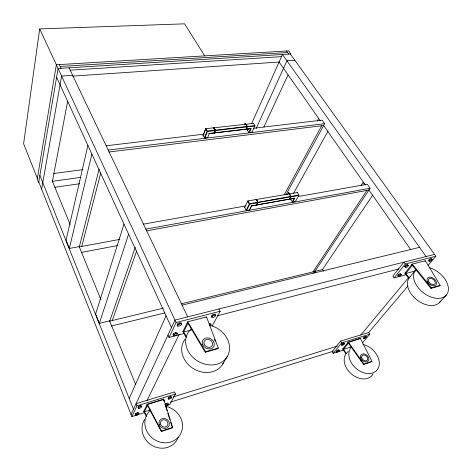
<?xml version="1.0" encoding="UTF-8"?>
<svg xmlns="http://www.w3.org/2000/svg" width="472" height="472" viewBox="0 0 472 472"><rect width="100%" height="100%" fill="white"/><g stroke="black" fill="none" stroke-linecap="round" stroke-linejoin="round"><path stroke-width="0.71" d="M204.712 55.879L184.611 23.83L39.707 28.922L23.6 143.724L37.329 178.322M41.63 189.16L61.608 76.063L72.611 75.319M52.286 182.027L67.667 101.273M87.898 145.441L66.05 240.26L69.337 248.467L79.396 246.596M244.667 207.344L246.124 210.347L249.487 209.987L251.529 205.869L256.715 205.013L257.865 202.27L256.255 199.55M69.337 248.467L91.875 154.114M99.132 169.065L79.314 246.909L119.853 239.363M81.756 246.455L100.719 173.035M123.989 224.106L95.609 314.051L99.344 323.379L109.84 320.836M99.344 323.379L128.602 234.159M135.299 247.239L109.74 321.131L163.341 308.145M112.289 320.517L136.656 250.915M290.681 199.095L292.581 202.146L295.442 201.379M207.733 137.517L204.736 138.095L203.013 135.541L205.792 128.679L253.499 123.41M205.662 128.773L203.013 135.541M204.382 137.924L207.279 131.074L215.208 130.148L214.282 132.956L209.261 133.552L207.609 137.741M204.736 138.095L207.415 131.464L215.244 130.549M214.323 132.933L214.872 130.992M257.901 202.689L249.782 204.128C249.015 204.122 247.434 201.585 247.918 200.93L297.301 192.547M249.487 209.987L251.529 205.869M244.596 124.325L245.163 123.221L247.133 126.425L246.118 129.175L214.082 132.956M245.912 129.18L246.349 129.151L247.357 126.396L245.074 123.221M256.272 199.473L257.706 202.37L256.526 204.695L256.963 204.972L289.66 199.113L290.894 196.417L290.144 195.154L290.929 196.824L257.724 202.541M252.048 132.13L248.915 132.508L247.493 130.219L248.065 128.921M248.113 128.832L247.493 130.219M251.564 123.794L282.451 54.486L426.104 256.532M129.204 398.51L166.061 315.815M248.915 132.508L250.656 128.62L251.092 128.585L249.263 132.673M251.948 132.343L254.951 125.7L253.364 123.239M256.166 128.478L286.935 60.799L294.841 60.269M263.883 126.944L288.026 74.936M131.033 414.445L174.97 320.104L434.57 254.39M144.479 412.634L131.889 416.587L136.933 405.849L136.054 403.678L174.54 391.902L175.454 393.996L169.666 404.716L166.168 405.814M184.611 333.356L169.059 337.468L176.091 322.512L39.707 28.922M138.444 406.64L138.042 407.495L138.39 408.357L139.712 408.309L141.435 407.413L141.848 406.557L141.494 405.696L140.178 405.737L138.444 406.64L138.797 407.501L138.39 408.357M177.661 323.91L177.094 325.108L177.537 326.058L179 326.199L181.03 325.155L181.608 323.963L181.16 323.013L179.696 322.866L177.661 323.91L178.103 324.866L177.537 326.058M135.582 413.584L135.187 414.41L135.529 415.266L136.833 415.201L138.532 414.322L138.933 413.49L138.591 412.64L137.287 412.699L135.582 413.584L135.924 414.434L135.529 415.266M173.548 333.651L173 334.801L173.43 335.745L174.882 335.863L176.87 334.837L177.425 333.686L176.994 332.748L175.549 332.624L173.548 333.651L173.979 334.595L173.43 335.745M147.028 400.504L179.218 334.3M162.81 399.778L147.052 404.646L161.318 431.508L172.416 427.821L172.652 427.414L163.719 399.141L147.264 404.221L143.754 411.377L146.479 416.564M186.475 336.801L183.136 331.132L183.573 332.064L187.885 323.302L187.443 322.358L205.267 352.265L217.975 348.666L218.306 348.094L206.547 316.93L187.732 321.762L182.853 331.704L186.186 337.374M244.549 207.615L247.776 201.031M146.686 416.151L143.954 410.964L144.302 411.808L147.406 405.501L147.052 404.646M246.124 210.347L249.641 203.727L257.865 202.27M246.508 210.53L249.641 204.228M164.15 401.637L163.719 399.141M206.24 317.526L206.547 316.93M168.498 397.424L168.05 398.279L168.41 399.111L169.643 399.088L171.324 398.209L171.784 397.359L171.419 396.521L170.191 396.545L168.498 397.424L168.864 398.262L168.41 399.111M212.04 315.178L211.415 316.364L211.869 317.284L213.22 317.444L215.191 316.423L215.822 315.249L215.362 314.328L214.017 314.157L212.04 315.178L212.494 316.104L211.869 317.284M317.302 121.033L318.677 118.442M165.082 404.12L166.746 403.253L167.967 403.218L168.321 404.044L167.879 404.876L166.221 405.737M210.394 325.651L211.008 324.506L210.553 323.597L209.226 323.456L209.674 324.37L211.008 324.506M212.17 326.058L220.164 311.266L218.996 308.959M284.221 194.842L321.662 125.77M286.073 194.517L324.653 123.688L322.146 120.13L253.334 128.301M287.637 194.299L288.616 192.712L290.894 196.417L257.706 202.37M256.733 204.936L289.897 199.072L291.13 196.376L288.516 192.7M161.318 431.508L161.542 431.095L172.652 427.414M205.267 352.265L205.585 351.693L218.306 348.094M293.596 193.213L328.14 130.95M292.209 201.969L294.322 198.205L294.793 198.193L292.581 202.146M295.348 201.638L298.953 195.16L297.171 192.393M222.796 363.965L227.362 356.389M361.068 185.472L363.068 182.387L364.673 184.676M312.977 271.896L366.892 190.417M313.638 273.258L370.113 188.257L367.281 184.233L298.404 196.511M372.833 194.954L322.429 269.606L181.095 303.844M362.366 342.955L369.788 334.206L368.726 332.494L340.572 341.108L332.158 351.593L333.167 353.339L343.598 350.059M333.167 353.339L341.622 342.873L369.788 334.206M405.289 264.037L403.979 262.131L392.84 276.002L394.102 277.884L405.289 264.037L435.892 256.225L290.327 53.997M342.076 343.805L341.403 344.631L341.817 345.333L342.589 345.404L344.713 343.817L344.3 343.114L343.527 343.044L342.076 343.805L342.489 344.501L341.817 345.333M404.616 266.58L405.513 265.476L407.171 264.615L408.451 265.606L407.56 266.709L405.902 267.571L404.616 266.58L405.383 266.816M336.188 351.416L338.271 349.852L339.043 349.917L339.451 350.607L337.362 352.165L336.589 352.106L336.188 351.416L336.961 351.475M398.498 274.521L397.636 275.589L398.905 276.557L400.539 275.707L401.406 274.639L400.138 273.671L398.498 274.521L399.005 275.27L398.138 276.338M405.135 267.335L406.032 266.232L407.69 265.37L408.451 265.606M336.589 352.106L337.244 351.298L339.451 350.607M360.401 338.406L348.017 342.536L363.517 364.402L371.594 361.723L371.96 361.316L360.401 338.406L348.354 342.123L342.648 349.085L346.029 353.906M409.295 277.931L405.188 272.763L405.696 273.506L412.351 265.4L411.832 264.65L430.93 288.368L439.697 285.885L440.181 285.348L425.372 260.745L412.286 264.102L404.752 273.3L408.852 278.462M346.365 353.504L342.979 348.684L343.386 349.374L348.43 343.232L348.017 342.536M360.714 335.132L408.652 277.512M409.82 277.093L415.921 269.772A19.8 12.709 38.2 0 0 425.425 294.245A19.8 12.709 38.2 0 0 448.282 290.722A19.8 12.709 38.2 0 0 429.526 267.677M424.912 261.287L425.372 260.745M364.03 337.079L363.334 337.905L363.753 338.589L364.478 338.666L366.591 337.096L366.172 336.418L365.452 336.335L364.03 337.079L364.449 337.763L363.753 338.589M429.361 259.429L428.446 260.52L429.667 261.494L431.29 260.656L432.204 259.57L430.983 258.585L429.361 259.429L429.886 260.166L428.965 261.252M368.514 332.748L407.92 286.002M428.021 265.512L435.892 256.225M214.046 127.753L213.692 128.065L214.046 127.753L215.486 130.52L214.518 132.927L214.2 132.673M256.213 199.839L256.502 199.503L258.113 202.222L256.963 204.972L256.62 204.706M363.517 364.402L371.96 361.316M430.93 288.368L431.408 287.832L440.181 285.348M439.751 302.227L446.317 295.118M207.415 131.464L205.886 128.685L205.568 128.915L207.285 131.558M247.694 201.225L248.042 200.983L249.782 204.128M364.449 337.763L366.591 337.096M342.489 344.501L343.94 343.74L344.713 343.817M138.797 407.501L140.526 406.598L141.848 406.557M399.005 275.27L400.645 274.421L401.406 274.639M429.886 260.166L431.508 259.323L432.204 259.57M135.924 414.434L137.629 413.549L138.933 413.49M168.864 398.262L170.551 397.383L171.784 397.359M165.436 404.952L167.1 404.085L168.321 404.044M178.103 324.866L180.145 323.816L181.608 323.963M173.979 334.595L175.979 333.562L177.425 333.686M212.494 316.104L214.477 315.084L215.822 315.249M215.079 130.266L247.133 126.425L246.502 125.363L247.163 126.815L215.486 130.52L213.775 128.06M170.362 402.156L333.279 351.239M144.302 411.808L150.397 409.897M343.386 349.374L351.121 346.949M173.33 396.869L337.462 346.1M136.933 405.849L175.454 393.996M183.573 332.064L191.136 330.07M405.696 273.506L415.26 270.987M394.102 277.884L406.05 274.722M217.61 315.709L398.976 268.916M176.091 322.512L220.164 311.266M111.298 326.075L164.852 312.901M182.092 305.136L419.567 247.334M81.349 252.437L117.528 245.558M146.379 230.897L368.927 190.045M145.618 229.168L370.113 188.257M143.264 224.176L245.481 205.951M289.655 199.042L294.322 198.205M251.511 205.945L256.715 205.013M289.897 199.072L294.793 198.193M291.13 196.376L298.953 195.16M291.165 196.783L298.817 195.496M54.835 187.278L79.632 183.738M52.421 181.307L80.865 177.372M53.837 173.507L83.007 169.619M108.218 150.072L324.653 123.688M108.985 152.002L323.65 125.528M106.182 145.771L204.282 134.125M208.677 133.6L250.656 128.62M246.349 129.151L251.092 128.585M247.357 126.396L254.951 125.7M247.393 126.785L254.809 125.995M72.582 76.128L279.088 62.027L320.335 120.802M70.151 70.192L281.926 56.616M60.151 66.446L287.666 52.534M213.609 127.782L215.208 130.148M256.025 199.514L256.502 199.503M412.286 264.102L431.408 287.832M286.551 50.982L288.781 54.091M430.983 258.585L431.508 259.323M429.148 260.762L429.667 261.494M348.354 342.123L363.877 364M323.515 125.328L365.399 185.018M368.785 189.838L410.669 249.523M407.171 264.615L407.69 265.37M405.513 265.476L406.032 266.232M400.138 273.671L400.645 274.421M398.403 275.807L398.905 276.557M365.452 336.335L365.871 337.014M322.317 269.412L323.467 271.294M314.511 270.893L315.656 272.781M187.732 321.762L205.585 351.693M343.527 343.044L343.94 343.74M288.616 192.712L289.248 193.78M340.572 341.108L341.622 342.873M245.163 123.221L245.688 124.118M338.271 349.852L338.678 350.548M336.843 350.607L337.244 351.298M147.264 404.221L161.542 431.095M214.017 314.157L214.477 315.084M69.036 67.815L187.691 316.883M59.283 64.581L61.024 68.31M179.696 322.866L180.145 323.816M175.549 332.624L175.979 333.562M56.605 77.219L171.472 327.615M167.985 335.102L169.059 337.468M170.191 396.545L170.551 397.383M166.746 403.253L167.1 404.085M163.495 399.566L163.855 400.409M52.256 180.906L70.139 224.519M79.078 246.331L100.866 299.484M109.528 320.612L135.788 384.674M140.178 405.737L140.526 406.598M137.287 412.699L137.629 413.549M39.866 175.366L133.482 409.194M38.751 181.909L131.889 416.587M214.4 339.191L215.167 341.221M165.017 404.392L166.976 410.593M167.849 413.348L169.808 419.549M170.675 422.31L172.416 427.821M440.535 301.148A19.553 12.709 38.5 0 1 416.127 299.272A19.553 12.709 38.5 0 1 410.811 276.203M209.444 325.167A22.951 19.081 31.4 0 1 228.525 353.923A22.951 19.081 31.4 0 1 196.464 360.278A22.951 19.081 31.4 0 1 191.573 328.707M223.457 362.708A22.609 18.98 31.7 0 1 193.402 368.65A22.609 18.98 31.7 0 1 185.107 339.144M362.98 344.448A17.181 12.508 42 0 1 379.152 365.393A17.181 12.508 42 0 1 358.496 370.272A17.181 12.508 42 0 1 351.41 347.185M373.122 373.895A16.998 12.478 42.3 0 1 350.944 373.541A16.998 12.478 42.3 0 1 348.271 351.445M361.776 361.174A4.738 3.451 42 0 1 360.944 360.266M165.678 406.357A19.435 17.777 37.2 0 1 181.478 431.927A19.435 17.777 37.2 0 1 153.612 439.078A19.435 17.777 37.2 0 1 150.432 410.268M178.139 437.538A19.193 17.665 38 0 1 152.68 445.786A19.193 17.665 38 0 1 144.591 419.431M56.357 64.758L37.241 178.841L38.663 182.428L58.091 68.493L290.87 53.961L288.634 50.858L56.357 64.758M427.673 281.99A5.469 3.505 38.2 0 0 436.01 284.958A5.469 3.505 38.2 0 0 431.715 277.453A5.469 3.505 38.2 0 0 427.673 281.99M428.818 281.837A3.953 2.531 38.2 0 0 434.842 283.979A3.953 2.531 38.2 0 0 431.744 278.563A3.953 2.531 38.2 0 0 428.818 281.837M202.5 344.277A6.342 5.263 31.3 0 0 212.795 347.758A6.342 5.263 31.3 0 0 209.491 338.217A6.342 5.263 31.3 0 0 202.5 344.277M204.105 344.017A4.578 3.8 31.3 0 0 211.539 346.542A4.578 3.8 31.3 0 0 209.161 339.651A4.578 3.8 31.3 0 0 204.105 344.017M360.567 357.516A4.744 3.451 41.9 0 0 367.517 361.658A4.744 3.451 41.9 0 0 365.995 354.625A4.744 3.451 41.9 0 0 360.567 357.516M361.717 357.623A3.428 2.49 41.9 0 0 366.732 360.62A3.428 2.49 41.9 0 0 365.641 355.54A3.428 2.49 41.9 0 0 361.717 357.623M159.164 424.405A5.369 4.909 37 0 0 167.914 427.278A5.369 4.909 37 0 0 165.442 418.64A5.369 4.909 37 0 0 159.164 424.405M160.563 424.121A3.876 3.546 37 0 0 166.876 426.204A3.876 3.546 37 0 0 165.1 419.962A3.876 3.546 37 0 0 160.563 424.121"/></g></svg>
